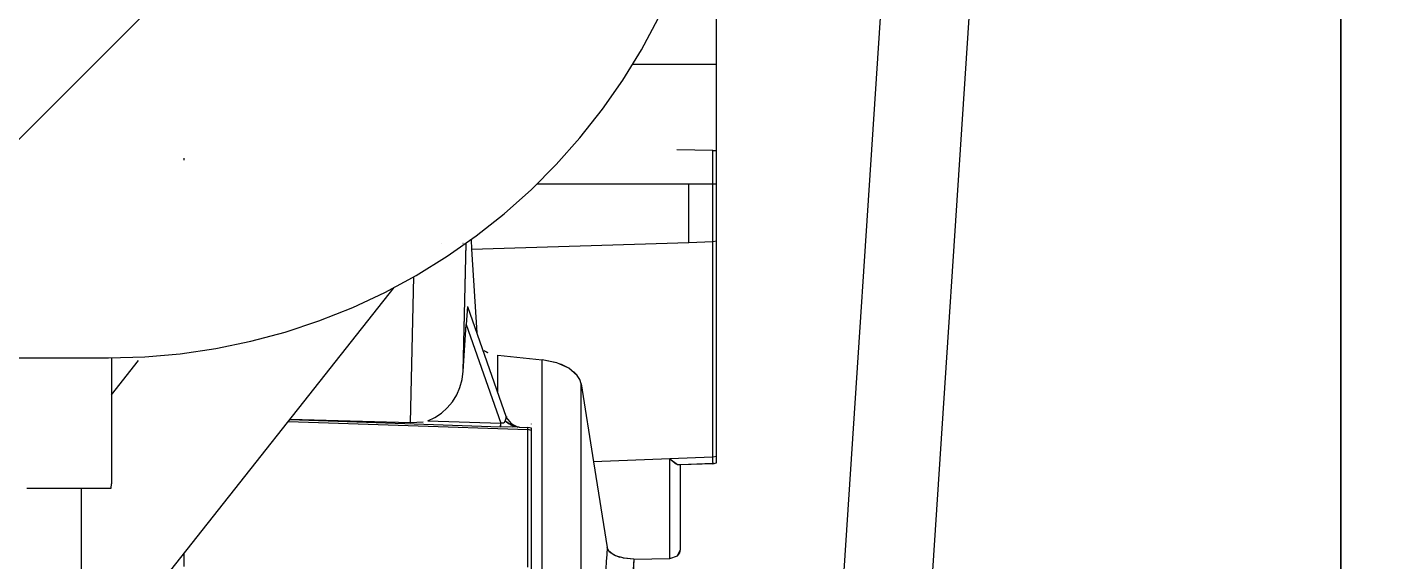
# Model space of a CAD drawing. Header units: millimetres. Extents: x 1084702 to 1166801, y 36632 to 124519.
# Drawn here: x 1103243.4 to 1103486.2, y 47985.6 to 48082.1 of the extents above; entities that cross this region are included whole.
import ezdxf

# ---------------------------------------------------------------- set-up
doc = ezdxf.new("R2010")
doc.units = ezdxf.units.MM
doc.header["$LTSCALE"] = 250
doc.layers.get('0').update_dxf_attribs({"color": 255})
doc.layers.add('%posline', color=240, linetype='Continuous')
doc.layers.add('%symbol', color=1, linetype='Continuous')
doc.styles.add('ROMANS', font='ROMANS.shx', dxfattribs={"height": 100})
doc.dimstyles.new('dott', dxfattribs={"dimscale": 100, "dimtxt": 150, "dimasz": 0.01, "dimexe": 0.5, "dimexo": 1, "dimgap": 1, "dimtad": 1, "dimdsep": 46, "dimtxsty": 'ROMANS', "dimcen": 1.5, "dimclrd": 1, "dimclre": 1, "dimclrt": 2, "dimazin": 2, "dimtfac": 1, "dimtmove": 2, "dimatfit": 3, "dimldrblk": 'DOT', "dimfxl": 1, "dimtvp": 100, "dimtolj": 1, "dimarcsym": 0})

# ---------------------------------------------------------------- blocks, each defined once
blk = doc.blocks.new('_Dot')
at = {"color": 0, "linetype": 'ByBlock', "lineweight": -2}
blk.add_line((-0.5, 0), (-1, 0), dxfattribs=at)
at = {"color": 0, "linetype": 'ByBlock', "const_width": 0.5}
blk.add_lwpolyline([(-0.25, 0, 1), (0.25, 0, 1)], format="xyb", close=True, dxfattribs=at)
blk = doc.blocks.new('GENERATOR-CENTER')
for p, q in [((-1442.15, -77.43), (-1412.9, 368.88)), ((-1426.12, -77.43), (-1396.94, 367.84)), ((-1337.61, -275.71), (-1337.61, 275.7)), ((-1450.11, 247.61), (-1450.11, 258.34)), ((-1337.61, 255.99), (-1337.61, 0.39)), ((-1463.66, 245.6), (-1460.62, 251.25)), ((-1450.11, 247.6), (-1450.11, 251.86)), ((-1450.11, 243.03), (-1450.11, 247.68)), ((-1467.01, 240.14), (-1463.66, 245.6)), ((-1450.11, 243.03), (-1450.11, 247.6)), ((-1465.18, 243.03), (-1450.11, 243.03)), ((-1450.11, 227.72), (-1450.11, 243.03)), ((-1450.11, 238.46), (-1450.11, 243.03)), ((-1470.69, 234.87), (-1467.01, 240.14)), ((-1450.11, 237.79), (-1450.11, 239.55)), ((-1450.11, 234.21), (-1450.11, 238.46)), ((-1474.76, 229.7), (-1470.69, 234.87)), ((-1450.11, 233.8), (-1450.11, 235.33)), ((-1450.11, 230.55), (-1450.11, 234.21)), ((-1450.11, 230.37), (-1450.11, 231.51)), ((-1479, 224.92), (-1474.76, 229.7)), ((-1450.11, 227.73), (-1450.11, 230.55)), ((-1450.11, 227.46), (-1450.11, 228.93)), ((-1546.11, 225.67), (-1546.11, 226.03)), ((-1450.78, 227.41), (-1457.25, 227.54)), ((-1450.79, 221.44), (-1450.79, 227.41)), ((-1450.79, 221.44), (-1450.79, 227.41)), ((-1450.78, 227.41), (-1450.11, 227.46)), ((-1450.11, 227.46), (-1450.11, 227.73)), ((-1450.11, 221.45), (-1450.11, 227.46)), ((-1450.11, 221.45), (-1450.11, 227.46)), ((-1450.11, 221.45), (-1450.11, 227.46)), ((-1450.11, 225.83), (-1450.11, 226.5)), ((-1483.5, 220.39), (-1479, 224.92)), ((-1482.41, 221.44), (-1455.11, 221.44)), ((-1455.11, 221.44), (-1450.79, 221.44)), ((-1455.11, 221.44), (-1450.79, 221.44)), ((-1455.11, 217.66), (-1455.11, 221.44)), ((-1450.79, 221.44), (-1450.11, 221.45)), ((-1450.79, 221.44), (-1450.11, 221.45)), ((-1450.79, 212.89), (-1450.79, 221.44)), ((-1450.79, 210.99), (-1450.79, 221.44)), ((-1450.11, 218.35), (-1450.11, 221.45)), ((-1450.11, 211.12), (-1450.11, 221.45)), ((-1450.11, 218.72), (-1450.11, 221.44)), ((-1488.43, 215.98), (-1483.5, 220.39)), ((-1455.11, 216.62), (-1455.11, 217.66)), ((-1455.11, 214.18), (-1455.11, 216.62)), ((-1450.11, 215.47), (-1450.11, 218.35)), ((-1450.11, 215.69), (-1450.11, 216.88)), ((-1493.43, 212.01), (-1488.43, 215.98)), ((-1455.11, 213.29), (-1455.11, 214.18)), ((-1450.11, 213), (-1450.11, 215.47)), ((-1450.11, 213.09), (-1450.11, 213.96)), ((-1498.65, 208.34), (-1493.43, 212.01)), ((-1494.36, 211.33), (-1494.28, 209.66)), ((-1455.11, 210.86), (-1455.11, 213.29)), ((-1450.11, 211.12), (-1450.11, 213)), ((-1499.77, 210.74), (-1499.77, 210.74)), ((-1499.77, 210.74), (-1499.77, 210.74)), ((-1495.82, 210.68), (-1495.83, 210.68)), ((-1495.82, 210.68), (-1495.83, 210.68)), ((-1495.79, 187.6), (-1495.27, 210.7)), ((-1495.79, 187.6), (-1495.27, 210.67)), ((-1494.28, 209.66), (-1455.11, 210.86)), ((-1494.28, 209.66), (-1493.33, 194.55)), ((-1455.11, 210.86), (-1450.79, 210.99)), ((-1455.11, 210.86), (-1450.79, 210.99)), ((-1450.79, 210.99), (-1450.11, 211.12)), ((-1450.79, 210.99), (-1450.11, 211.12)), ((-1450.79, 172.16), (-1450.79, 210.99)), ((-1450.11, 172.29), (-1450.11, 211.12)), ((-1450.11, 172.29), (-1450.11, 211.12)), ((-1504.25, 204.88), (-1498.65, 208.34)), ((-1509.89, 201.83), (-1504.25, 204.88)), ((-1505.28, 178.36), (-1504.69, 204.63)), ((-1564.59, 131.34), (-1508.2, 202.7)), ((-1515.67, 199.13), (-1509.89, 201.83)), ((-1521.79, 196.7), (-1515.67, 199.13)), ((-1494.99, 199.31), (-1495.27, 196.01)), ((-1494.99, 199.3), (-1495.27, 196.01)), ((-1494.99, 199.31), (-1488.03, 179.34)), ((-1527.87, 194.68), (-1521.79, 196.7)), ((-1450.11, 195.07), (-1450.11, 197.23)), ((-1534.04, 193.03), (-1527.87, 194.68)), ((-1495.79, 187.6), (-1495.27, 196.01)), ((-1495.79, 187.6), (-1495.27, 196.01)), ((-1495.27, 196.01), (-1489, 178.22)), ((-1495.27, 196.01), (-1489, 178.22)), ((-1540.4, 191.71), (-1534.04, 193.03)), ((-1596.01, 190.02), (-1559.71, 190.02)), ((-1559.71, 190.02), (-1553.2, 190.21)), ((-1559.17, 190.02), (-1559.17, 167.28)), ((-1559.17, 183.36), (-1554.3, 189.52)), ((-1553.2, 190.21), (-1546.83, 190.77)), ((-1546.83, 190.77), (-1540.4, 191.71)), ((-1492.08, 191.34), (-1491.37, 190.97)), ((-1491.95, 191.26), (-1491.38, 190.98)), ((-1489.52, 190.53), (-1481.55, 189.66)), ((-1489.52, 190.53), (-1481.55, 189.66)), ((-1489.52, 183.64), (-1489.52, 190.53)), ((-1489.52, 183.64), (-1489.52, 190.53)), ((-1481.55, 115.9), (-1481.55, 189.66)), ((-1481.55, 115.9), (-1481.55, 189.66)), ((-1478.9, 189.12), (-1481.55, 189.66)), ((-1478.95, 189.14), (-1481.55, 189.66)), ((-1495.98, 186.12), (-1495.79, 187.6)), ((-1476.73, 188.15), (-1478.9, 189.12)), ((-1476.77, 188.18), (-1478.19, 188.87)), ((-1475.23, 186.84), (-1476.73, 188.15)), ((-1475.25, 186.87), (-1475.93, 187.57)), ((-1450.11, 183.3), (-1450.11, 188.3)), ((-1496.96, 183.34), (-1496.38, 184.69)), ((-1496.38, 184.69), (-1495.98, 186.12)), ((-1474.78, 186.1), (-1475.23, 186.84)), ((-1474.54, 185.31), (-1474.78, 186.1)), ((-1474.54, 185.31), (-1472.31, 171.25)), ((-1474.54, 185.31), (-1472.31, 171.25)), ((-1474.54, 115.9), (-1474.54, 185.31)), ((-1474.54, 115.9), (-1474.54, 185.31)), ((-1497.72, 182.09), (-1496.96, 183.34)), ((-1500.9, 179.26), (-1499.72, 180.03)), ((-1500.06, 179.78), (-1500.05, 179.78)), ((-1499.72, 180.03), (-1498.65, 180.98)), ((-1498.65, 180.98), (-1497.72, 182.09)), ((-1527.28, 178.56), (-1484.14, 177.06)), ((-1527.28, 178.56), (-1484.14, 177.06)), ((-1527.01, 178.9), (-1489.04, 177.56)), ((-1527.01, 178.9), (-1489.04, 177.56)), ((-1526.96, 178.96), (-1505.28, 178.36)), ((-1526.96, 178.96), (-1505.28, 178.36)), ((-1505.28, 178.36), (-1503, 178.48)), ((-1505.28, 178.36), (-1503.03, 178.47)), ((-1502.18, 178.68), (-1500.9, 179.26)), ((-1502.18, 178.68), (-1489, 178.22)), ((-1502.18, 178.68), (-1489, 178.22)), ((-1489.04, 177.56), (-1489, 178.22)), ((-1489.04, 177.56), (-1489.03, 177.62)), ((-1485.72, 177.52), (-1489.04, 177.56)), ((-1486.88, 177.51), (-1489.04, 177.56)), ((-1489.03, 177.75), (-1489.01, 177.95)), ((-1489.03, 177.62), (-1489.03, 177.75)), ((-1489.01, 177.95), (-1489, 178.22)), ((-1488.46, 178.26), (-1489, 178.22)), ((-1488.2, 178.63), (-1488.46, 178.26)), ((-1488.2, 178.63), (-1488.41, 178.3)), ((-1488.33, 178.44), (-1488.33, 178.42)), ((-1488.33, 178.44), (-1488.33, 178.42)), ((-1488.2, 178.63), (-1487.03, 177.84)), ((-1488.2, 178.63), (-1487.53, 178.11)), ((-1488.12, 177.54), (-1488.12, 177.54)), ((-1488.12, 177.54), (-1488.12, 177.54)), ((-1488.03, 179.34), (-1487.97, 179.42)), ((-1488.03, 179.34), (-1487.97, 179.42)), ((-1488.03, 179.34), (-1487.98, 179.16)), ((-1488.03, 179.34), (-1487.98, 179.16)), ((-1487.97, 179.42), (-1488.02, 179.26)), ((-1487.97, 179.42), (-1488.02, 179.26)), ((-1488.02, 179.26), (-1487.12, 178.2)), ((-1488.02, 179.26), (-1487.12, 178.2)), ((-1488, 177.51), (-1488, 177.51)), ((-1488, 177.51), (-1488, 177.51)), ((-1487.31, 177.98), (-1486.76, 177.73)), ((-1487.12, 178.2), (-1485.91, 177.52)), ((-1487.12, 178.2), (-1485.91, 177.52)), ((-1487.03, 177.84), (-1485.72, 177.52)), ((-1486.52, 177.66), (-1485.72, 177.52)), ((-1486.43, 177.64), (-1486.36, 177.62)), ((-1485.72, 177.52), (-1484.14, 177.47)), ((-1485.72, 177.52), (-1484.14, 177.47)), ((-1484.14, 177.06), (-1484.14, 177.47)), ((-1484.14, 177.06), (-1484.14, 177.47)), ((-1483.46, 177.32), (-1484.14, 177.47)), ((-1483.46, 177.32), (-1484.14, 177.47)), ((-1483.46, 178.07), (-1483.46, 178.09)), ((-1483.46, 176.91), (-1483.46, 177.32)), ((-1483.46, 176.91), (-1483.46, 177.32)), ((-1450.11, 178.3), (-1450.11, 178.97)), ((-1484.14, 172.45), (-1484.14, 177.06)), ((-1484.14, 167.05), (-1484.14, 177.06)), ((-1483.46, 176.91), (-1484.14, 177.06)), ((-1483.46, 176.91), (-1484.14, 177.06)), ((-1483.46, 174.69), (-1483.46, 176.91)), ((-1483.46, 175.04), (-1483.46, 176.26)), ((-1483.46, 172.33), (-1483.46, 174.7)), ((-1450.11, 171.06), (-1450.11, 172.52)), ((-1484.14, 170.43), (-1484.14, 172.39)), ((-1483.46, 151.08), (-1483.46, 172.35)), ((-1472.31, 171.29), (-1458.54, 171.85)), ((-1472.31, 171.29), (-1458.54, 171.85)), ((-1472.31, 171.25), (-1469.86, 155.81)), ((-1472.31, 171.25), (-1469.86, 155.81)), ((-1458.54, 171.85), (-1450.79, 172.16)), ((-1458.54, 171.82), (-1457.18, 170.8)), ((-1458.54, 153.78), (-1458.54, 171.81)), ((-1458.54, 153.78), (-1458.54, 171.81)), ((-1458.54, 171.81), (-1457.36, 170.9)), ((-1458.54, 171.81), (-1457.37, 170.9)), ((-1457.37, 170.9), (-1457.17, 170.79)), ((-1457.36, 170.9), (-1457.16, 170.79)), ((-1457.18, 170.8), (-1457.13, 170.77)), ((-1457.15, 170.78), (-1456.65, 170.69)), ((-1457.13, 170.77), (-1456.61, 170.75)), ((-1456.65, 170.69), (-1456.61, 170.75)), ((-1456.61, 170.75), (-1450.78, 171.03)), ((-1456.61, 170.75), (-1450.78, 170.94)), ((-1456.61, 155.42), (-1456.61, 170.75)), ((-1456.61, 155.42), (-1456.61, 170.75)), ((-1456.61, 155.42), (-1456.61, 170.75)), ((-1450.79, 172.16), (-1450.11, 172.29)), ((-1450.79, 172.16), (-1450.11, 172.29)), ((-1450.78, 171.14), (-1450.79, 172.16)), ((-1450.78, 171.14), (-1450.78, 171.03)), ((-1450.78, 170.91), (-1450.11, 171.06)), ((-1450.78, 171.04), (-1450.78, 171.03)), ((-1450.78, 170.91), (-1450.78, 171.03)), ((-1450.78, 170.91), (-1450.78, 170.91)), ((-1450.11, 171.65), (-1450.11, 172.29)), ((-1450.11, 171.08), (-1450.11, 171.23)), ((-1484.14, 166.96), (-1484.14, 168.63)), ((-1483.46, 167.15), (-1483.46, 168.93)), ((-1574.43, 166.52), (-1570.86, 166.52)), ((-1570.86, 166.52), (-1559.27, 166.52)), ((-1564.59, -190.04), (-1564.59, 166.52)), ((-1559.27, 166.52), (-1559.17, 167.28)), ((-1484.14, 164.85), (-1484.14, 166.96)), ((-1483.46, 163.62), (-1483.46, 165.53)), ((-1484.14, 163.14), (-1484.14, 164.85)), ((-1484.14, 163.36), (-1484.14, 164.59)), ((-1484.14, 161.04), (-1484.14, 163.14)), ((-1484.14, 159.43), (-1484.14, 161.04)), ((-1483.46, 160.1), (-1483.46, 161.98)), ((-1484.14, 159.88), (-1484.14, 160.23)), ((-1484.14, 157.43), (-1484.14, 159.43)), ((-1483.46, 156.91), (-1483.46, 158.58)), ((-1484.14, 156.1), (-1484.14, 157.43)), ((-1484.14, 154.42), (-1484.14, 156.1)), ((-1483.46, 153.93), (-1483.46, 155.59)), ((-1469.39, 154.97), (-1469.86, 155.82)), ((-1469.58, 155.19), (-1469.86, 155.81)), ((-1457.17, 154.27), (-1456.61, 155.42)), ((-1456.75, 154.8), (-1456.61, 155.42)), ((-1546.11, 152.34), (-1546.11, 154.73)), ((-1484.14, 153.42), (-1484.14, 154.42)), ((-1484.14, 152.25), (-1484.14, 153.42)), ((-1468.96, 154.63), (-1469.58, 155.19)), ((-1468.32, 154.29), (-1469.39, 154.97)), ((-1467.52, 154.01), (-1468.58, 154.41)), ((-1466.8, 153.84), (-1468.32, 154.29)), ((-1465.01, 153.71), (-1466.98, 153.88)), ((-1465.01, 153.71), (-1466.8, 153.84)), ((-1465.01, 153.7), (-1458.54, 153.78)), ((-1458.54, 153.78), (-1457.17, 154.27)), ((-1457.17, 154.27), (-1456.75, 154.8))]:
    blk.add_line(p, q)
for centre, radius, start, end in [((-1450.71, 230.93), 3.52, 268.6494, 279.7719), ((-1450.71, 230.93), 3.52, 268.6494, 279.7719), ((-1506.4, 184.36), 19.08, 342.5348, 344.5017), ((-1461.36, 177.51), 26.73, 177.8237, 177.8366), ((-1461.36, 177.51), 26.73, 177.828, 177.8412), ((605.88, 37.67), 2079.09, 176.7425, 177.30824), ((534.32, 37.25), 2002.72, 176.66656, 177.2611), ((534.32, 37.25), 2002.72, 176.66652, 177.09952)]:
    blk.add_arc(centre, radius, start, end)
blk = doc.blocks.new('BL_1-deck_B4_2')
blk.add_blockref('GENERATOR-CENTER', (87054.78, 16083.83))

msp = doc.modelspace()

# ---------------------------------------------------------------- hatches: boundary and pattern name
at = {"layer": '%symbol', "true_color": 0x939598}
h = msp.add_hatch(dxfattribs=at)
h.set_pattern_fill('ANSI31', color=252, scale=100)
h.paths.add_polyline_path([(1097892.6, 52632.31), (1097892.6, 43032.31), (1109392.6, 43032.31), (1109392.6, 52632.31)])

# ---------------------------------------------------------------- block references
msp.add_blockref('BL_1-deck_B4_2', (1017763.01, 31748.48))

# ---------------------------------------------------------------- leaders
at = {"layer": '%posline', "linetype": 'ByBlock'}
msp.add_leader([(1105977.01, 46518.41), (1099711.3, 53457.36)], dimstyle='dott', override={"dimasz": 2, "dimgap": 1, "dimtad": 0, "dimclrd": 256}, dxfattribs=at)

doc.saveas('drawing.dxf')
